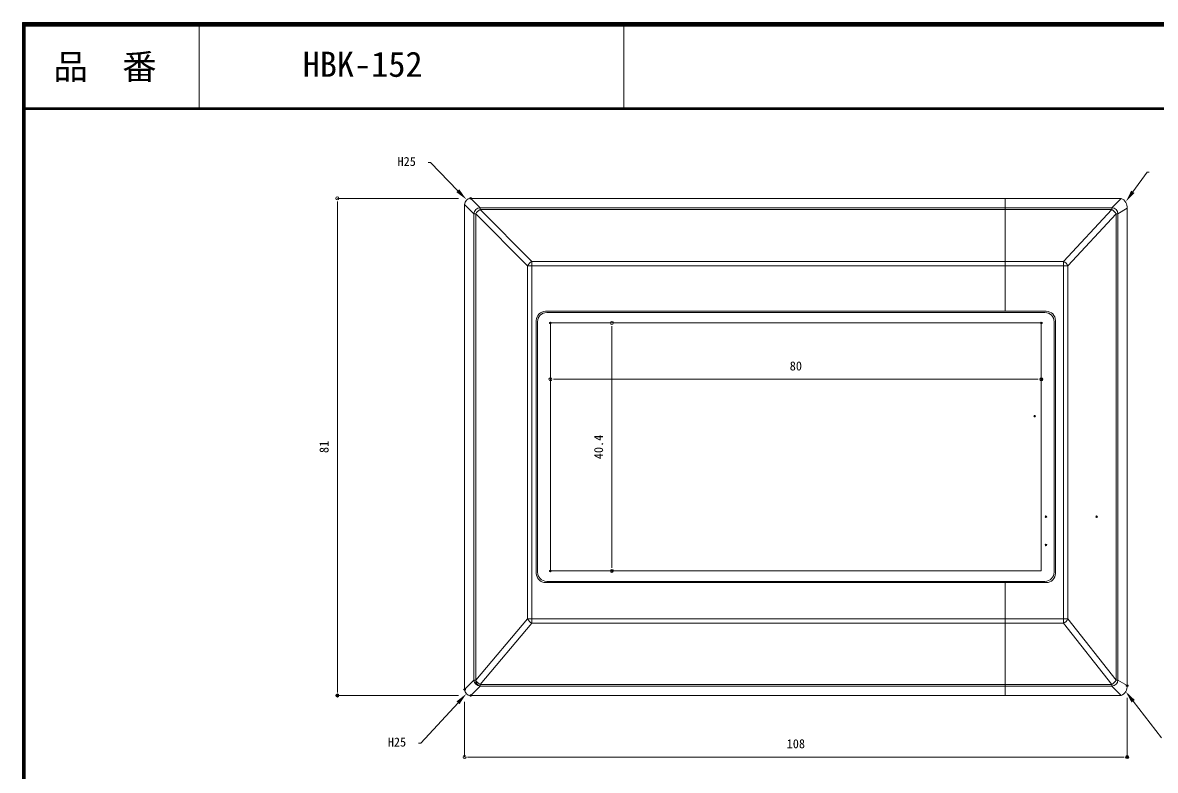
# Model space of a CAD drawing. Units: millimetres, scale not verified. Extents: x -140 to 140, y -96 to 96.
# Drawn here: x -140.5 to 44.1, y -26.1 to 95.7 of the extents above; entities that cross this region are included whole.
import ezdxf
from ezdxf.enums import TextEntityAlignment as Align

# ---------------------------------------------------------------- set-up
doc = ezdxf.new("R2010")
doc.units = ezdxf.units.MM
doc.header["$LTSCALE"] = 0.5
doc.header["$PDMODE"] = 32
doc.header["$PDSIZE"] = 0.25
for name, color, linetype, lineweight in [('0-0_0', 7, 'Continuous', 18), ('0-2_一般', 3, 'Continuous', 18), ('0-5_GREEN', 3, 'Continuous', 18), ('0-6_1手摺寸法', 7, 'Continuous', 18)]:
    doc.layers.add(name, color=color, linetype=linetype, lineweight=lineweight)
doc.layers.add('0-1_Defpoints', color=7, linetype='Continuous')
doc.styles.add('ＭＳ ゴシック', font='')
doc.styles.get('ＭＳ ゴシック').set_extended_font_data('MS Gothic')

# ---------------------------------------------------------------- blocks, each defined once
blk = doc.blocks.new('_DOT')
at = {"layer": '0-0_0', "lineweight": 9}
blk.add_line((-0.5, 0), (-1, 0), dxfattribs=at)
blk.add_circle((0, 0), 0.25, dxfattribs=at)
blk.add_circle((0, 0), 0.25, dxfattribs=at)
blk = doc.blocks.new('D8')
at = {"layer": '0-1_Defpoints'}
for p in [(-91.6243, 57.5105), (-113.3561, -23.4895), (-91.6243, -23.4895)]:
    blk.add_point(p, dxfattribs=at)
at = {"layer": '0-2_一般'}
for p, q in [((-93.6243, 57.5105), (-113.3561, 57.5105)), ((-113.3561, 56.5105), (-113.3561, -22.4895)), ((-93.6243, -23.4895), (-113.3561, -23.4895))]:
    blk.add_line(p, q, dxfattribs=at)
for p, rotation in [((-113.3561, 57.5105), 90), ((-113.3561, -23.4895), 270)]:
    blk.add_blockref('_DOT', p, dxfattribs=dict(at, rotation=rotation))
at = {"layer": '0-2_一般', "color": 7, "style": 'ＭＳ ゴシック'}
blk.add_text('81', height=1.466, rotation=90, dxfattribs=at).set_placement((-114.3561, 16.0105), align=Align.BOTTOM_LEFT)
blk = doc.blocks.new('D9')
at = {"layer": '0-1_Defpoints'}
for p in [(15.3742, -21.8793), (-92.6258, -22.502), (15.3742, -33.5148)]:
    blk.add_point(p, dxfattribs=at)
at = {"layer": '0-2_一般'}
for p, q in [((15.3742, -23.8793), (15.3742, -33.5148)), ((-92.6258, -24.502), (-92.6258, -33.5148)), ((-91.6258, -33.5148), (14.3742, -33.5148))]:
    blk.add_line(p, q, dxfattribs=at)
at = {"layer": '0-2_一般', "rotation": 180}
blk.add_blockref('_DOT', (-92.6258, -33.5148), dxfattribs=at)
at = {"layer": '0-2_一般'}
blk.add_blockref('_DOT', (15.3742, -33.5148), dxfattribs=at)
at = {"layer": '0-2_一般', "color": 7, "style": 'ＭＳ ゴシック'}
blk.add_text('108', height=1.466, dxfattribs=at).set_placement((-40.1258, -32.5148), align=Align.BOTTOM_LEFT)
blk = doc.blocks.new('D12')
at = {"layer": '0-1_Defpoints'}
for p in [(-78.6258, 37.2105), (1.3742, 37.2105), (1.3742, 28.0323)]:
    blk.add_point(p, dxfattribs=at)
at = {"layer": '0-2_一般'}
for p, q in [((-78.6258, 35.2105), (-78.6258, 28.0323)), ((1.3742, 35.2105), (1.3742, 28.0323)), ((-77.6258, 28.0323), (0.3742, 28.0323))]:
    blk.add_line(p, q, dxfattribs=at)
at = {"layer": '0-2_一般', "rotation": 180}
blk.add_blockref('_DOT', (-78.6258, 28.0323), dxfattribs=at)
at = {"layer": '0-2_一般'}
blk.add_blockref('_DOT', (1.3742, 28.0323), dxfattribs=at)
at = {"layer": '0-2_一般', "color": 7, "style": 'ＭＳ ゴシック'}
blk.add_text('80', height=1.466, dxfattribs=at).set_placement((-39.6258, 29.0323), align=Align.BOTTOM_LEFT)
blk = doc.blocks.new('D13')
at = {"layer": '0-1_Defpoints'}
for p in [(-78.6258, 37.2105), (-78.6258, -3.1895), (-68.6097, -3.1895)]:
    blk.add_point(p, dxfattribs=at)
at = {"layer": '0-2_一般'}
for p, q in [((-76.6258, 37.2105), (-68.6097, 37.2105)), ((-68.6097, 36.2105), (-68.6097, -2.1895)), ((-76.6258, -3.1895), (-68.6097, -3.1895))]:
    blk.add_line(p, q, dxfattribs=at)
for p, rotation in [((-68.6097, 37.2105), 90), ((-68.6097, -3.1895), 270)]:
    blk.add_blockref('_DOT', p, dxfattribs=dict(at, rotation=rotation))
at = {"layer": '0-2_一般', "color": 7, "style": 'ＭＳ ゴシック'}
blk.add_text('40.4', height=1.466, rotation=90, dxfattribs=at).set_placement((-69.6097, 15.0105), align=Align.BOTTOM_LEFT)

msp = doc.modelspace()

# ---------------------------------------------------------------- linework, layer by layer
at = {"layer": '0-0_0'}
for p, q in [((-67.4661, 67.0457), (-65.9335, 65.5131)), ((19.6324, 67.0457), (-67.4661, 67.0457)), ((38.5448, 67.0457), (19.6324, 67.0457)), ((19.6324, 65.5131), (19.6324, 67.0457)), ((37.021, 65.5131), (38.5448, 67.0457)), ((-66.9281, 64.5186), (-68.4676, 66.0581)), ((-68.4676, 66.0581), (-68.4676, -12.9668)), ((-65.9335, 65.2257), (-65.9335, 65.5131)), ((-65.9335, 65.5131), (19.6324, 65.5131)), ((-65.9335, 65.2257), (-57.4768, 56.769)), ((19.6324, 65.2257), (-65.9335, 65.2257)), ((19.6324, 65.5131), (37.021, 65.5131)), ((19.6324, 65.2257), (19.6324, 65.5131)), ((37.021, 65.2257), (19.6324, 65.2257)), ((19.6324, 56.769), (19.6324, 65.2257)), ((29.1643, 56.769), (37.021, 65.2257)), ((37.021, 65.5131), (37.021, 65.2257)), ((39.5324, 65.4354), (38.0155, 64.5186)), ((39.5324, 65.4354), (39.5324, -12.3441)), ((-66.6406, 64.5186), (-66.9281, 64.5186)), ((-58.1839, 56.0619), (-66.6406, 64.5186)), ((-66.6406, 64.5186), (-66.6406, -11.4273)), ((37.7281, 64.5186), (29.8714, 56.0619)), ((37.7281, -11.4273), (37.7281, 64.5186)), ((37.7281, 64.5186), (38.0155, 64.5186)), ((38.0155, 64.5186), (38.0155, -11.4273)), ((-57.4768, 56.0619), (-58.1839, 56.0619)), ((-57.4768, 56.769), (19.6324, 56.769)), ((19.6324, 56.0619), (19.6324, 48.6457)), ((29.1643, 56.0619), (29.8714, 56.0619)), ((29.1643, -1.4706), (29.1643, 56.0619)), ((29.8714, 56.0619), (29.8714, -1.4706)), ((19.6324, 48.6457), (-55.2676, 48.6457)), ((26.1324, 48.4457), (-55.0676, 48.4457)), ((26.3324, 48.6457), (19.6324, 48.6457)), ((-56.7676, 47.1457), (-56.7676, 5.9457)), ((-56.5676, 46.9457), (-56.5676, 6.1457)), ((27.6324, 6.1457), (27.6324, 46.9457)), ((27.8324, 5.9457), (27.8324, 47.1457)), ((-55.2676, 4.4457), (19.6324, 4.4457)), ((-55.0676, 4.6457), (26.1324, 4.6457)), ((19.6324, 4.4457), (19.6324, -1.4706)), ((19.6324, 4.4457), (26.3324, 4.4457)), ((-66.6406, -11.4273), (-58.1839, -1.4706)), ((-57.4768, -1.4706), (19.6324, -1.4706)), ((19.6324, -1.4706), (29.1643, -1.4706)), ((29.1643, -1.4706), (29.8714, -1.4706)), ((29.8714, -1.4706), (37.7281, -11.4273)), ((-57.4768, -2.1777), (-65.9335, -12.1344)), ((19.6324, -2.1777), (19.6324, -12.1344)), ((37.021, -12.1344), (29.1643, -2.1777)), ((-68.4676, -12.9668), (-66.9281, -11.4273)), ((-65.9335, -12.4218), (-67.4661, -13.9543)), ((-65.9335, -12.1344), (19.6324, -12.1344)), ((-65.9335, -12.1344), (-65.9335, -12.4218)), ((19.6324, -12.4218), (-65.9335, -12.4218)), ((19.6324, -12.1344), (37.021, -12.1344)), ((19.6324, -12.4218), (19.6324, -13.9543)), ((37.021, -12.1344), (37.021, -12.4218)), ((38.5448, -13.9543), (37.021, -12.4218)), ((37.7281, -11.4273), (38.0155, -11.4273)), ((38.0155, -11.4273), (39.5324, -12.3441)), ((19.6324, -13.9543), (-67.4661, -13.9543)), ((38.5448, -13.9543), (19.6324, -13.9543))]:
    msp.add_line(p, q, dxfattribs=at)
for points in [[(-66.6406, -11.4273), (-66.9281, -11.4273), (-66.9281, 64.5186)], [(-57.4768, 56.0619), (-57.4768, -1.4706), (-58.1839, -1.4706), (-58.1839, 56.0619)], [(19.6324, 56.0619), (-57.4768, 56.0619), (-57.4768, 56.769)], [(19.6324, -2.1777), (-57.4768, -2.1777), (-57.4768, -1.4706)], [(29.1643, -1.4706), (29.1643, -2.1777), (19.6324, -2.1777), (19.6324, -1.4706)], [(37.021, -12.4218), (19.6324, -12.4218), (19.6324, -12.1344)]]:
    msp.add_lwpolyline(points, dxfattribs=at)
for points in [[(19.6324, 56.769), (29.1643, 56.769), (29.1643, 56.0619), (19.6324, 56.0619)], [(25.5324, 46.7457), (-54.4676, 46.7457), (-54.4676, 6.3457), (25.5324, 6.3457)]]:
    msp.add_lwpolyline(points, close=True, dxfattribs=at)
for centre, radius, start, end in [((-65.9207, 64.5057), 1.0074, 90.72961, 179.27017), ((-65.181, 63.7661), 1.6422, 117.27343, 152.72626), ((37.0082, 64.5057), 1.0074, 0.72983, 89.27039), ((36.2685, 63.7661), 1.6422, 27.27374, 62.72657), ((-56.7243, 55.3094), 1.6422, 117.27329, 152.72671), ((28.4118, 55.3094), 1.6422, 27.27329, 62.72671), ((-55.2676, 47.1457), 1.5, 90, 180), ((-55.0676, 46.9457), 1.5, 90, 180), ((26.1324, 46.9457), 1.5, 0, 90), ((26.3324, 47.1457), 1.5, 0, 90), ((-55.2676, 5.9457), 1.5, 180, 270), ((-55.0676, 6.1457), 1.5, 180, 270), ((26.1324, 6.1457), 1.5, 270, 0), ((26.3324, 5.9457), 1.5, 270, 0), ((-56.7244, -0.7181), 1.6421, 207.27321, 242.72709), ((28.4118, -0.7181), 1.6421, 297.27291, 332.72679), ((-65.9207, -11.4144), 1.0074, 180.72961, 269.27018), ((-65.6639, -11.4814), 0.9782, 176.82543, 254.00028), ((-65.1811, -10.6748), 1.6421, 207.27321, 242.72709), ((37.0082, -11.4144), 1.0074, 270.72982, 359.27039), ((36.2686, -10.6748), 1.6421, 297.27291, 332.72679)]:
    msp.add_arc(centre, radius, start, end, dxfattribs=at)
for centre, major_axis, ratio, start_param, end_param in [((-67.455, 66.0401), (0.8398, -0.5768), 0.980946, 2.1746243, 3.73449421), ((38.4336, 65.8617), (-0.6887, 1.1531), 0.747423, 3.94822407, 5.50809398), ((38.4336, -12.7704), (0.6887, 1.1531), 0.747423, 3.91668398, 5.47655389), ((-67.455, -12.9488), (0.8398, 0.5768), 0.980946, 2.5486911, 4.10856101)]:
    msp.add_ellipse(centre, major_axis=major_axis, ratio=ratio, start_param=start_param, end_param=end_param, dxfattribs=at)
at = {"layer": '0-5_GREEN'}
for p, q in [((140.4922, 95.6679), (-140.4878, 95.6679)), ((140.3522, 95.5279), (-140.3828, 95.5279)), ((140.2122, 95.3879), (-140.2778, 95.3879)), ((140.0722, 95.2479), (-140.1728, 95.2479)), ((139.9322, 95.1079), (-140.0678, 95.1079)), ((-111.7431, 95.1079), (-111.7431, 81.5279)), ((-42.5023, 95.2963), (-42.5023, 81.7163)), ((139.9322, 81.8079), (-140.1728, 81.8079)), ((139.9322, 81.6679), (-140.1728, 81.6679)), ((139.9322, 81.5279), (-140.1728, 81.5279))]:
    msp.add_line(p, q, dxfattribs=at)
for points in [[(-140.4878, 95.6679), (-140.4878, -95.6629), (140.4922, -95.6629)], [(-140.3828, 95.5279), (-140.3828, -95.5579), (140.3522, -95.5579)], [(-140.2778, 95.3879), (-140.2778, -95.4529), (140.2122, -95.4529)], [(-140.1728, 95.2479), (-140.1728, -95.3479), (140.0722, -95.3479)], [(-140.0678, 95.1079), (-140.0678, -95.2429), (139.9322, -95.2429)]]:
    msp.add_lwpolyline(points, dxfattribs=at)
for p in [(24.4408, 31.5534), (26.2932, 15.1823), (34.556, 15.1823), (26.2932, 10.5823)]:
    msp.add_point(p, dxfattribs=at)
at = {"layer": '0-6_1手摺寸法', "color": 3}
for p, q in [((-74.0371, 72.8816), (-74.3971, 72.8816)), ((-69.569, 68.2934), (-74.0371, 72.8816)), ((40.4603, 68.1016), (42.7696, 71.3251)), ((42.7696, 71.3251), (43.1296, 71.3251)), ((-69.5328, -15.1371), (-75.6188, -21.7068)), ((40.5058, -14.886), (45.1112, -20.8688)), ((-75.6188, -21.7068), (-75.9788, -21.7068))]:
    msp.add_line(p, q, dxfattribs=at)
at = {"layer": '0-6_1手摺寸法'}
for points in [[(-69.3302, 68.526), (-68.1737, 66.8606), (-69.8078, 68.0609)], [(40.7312, 67.9075), (39.2955, 66.4758), (40.1893, 68.2957)], [(-69.7774, -14.9106), (-68.1737, -13.6699), (-69.2883, -15.3636)], [(40.2416, -15.0893), (39.2858, -13.3012), (40.7699, -14.6827)]]:
    msp.add_solid(points, dxfattribs=at)

# ---------------------------------------------------------------- block references
at = {"layer": '0-2_一般'}
for name in ['D8', 'D12', 'D13', 'D9']:
    msp.add_blockref(name, (24.1582, 9.5352), dxfattribs=at)

# ---------------------------------------------------------------- texts
at = {"layer": '0-5_GREEN', "color": 7, "style": 'ＭＳ ゴシック'}
for s, p in [('品\u3000番', (-135.4615, 85.2086)), ('HBK-152', (-94.856, 85.6121))]:
    msp.add_text(s, height=4.106, dxfattribs=at).set_placement(p, align=Align.BOTTOM_LEFT)
at = {"layer": '0-6_1手摺寸法', "style": 'ＭＳ ゴシック'}
for p in [(-79.3971, 71.8816), (-80.9788, -22.7068)]:
    msp.add_text('H25', height=1.466, dxfattribs=at).set_placement(p, align=Align.BOTTOM_LEFT)

doc.saveas('drawing.dxf')
